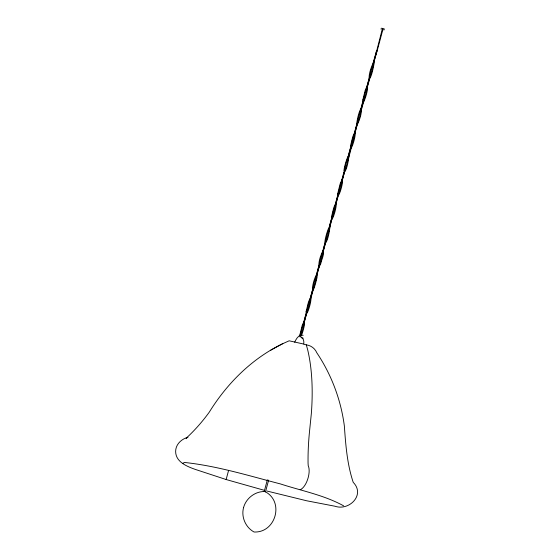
<?xml version="1.0" encoding="UTF-8"?>
<svg xmlns="http://www.w3.org/2000/svg" width="560" height="560" viewBox="0 0 560 560"><rect width="100%" height="100%" fill="white"/><g stroke="black" fill="none" stroke-linecap="round" stroke-linejoin="round"><path stroke-width="0.84" d="M360.976 110.936L360.829 112.203M367.059 88.242L366.912 89.509M322.917 253.372L320.607 262.542M341.929 182.42L339.619 191.59M373.359 65.128L371.049 74.298M366.954 88.172L366.52 88.494L369.901 75.873L370.223 76.083M303.891 324.702L301.693 333.137L300.482 335.566L301.686 329.077L303.863 322.945M310.226 301.049L307.468 311.073M329.147 230.454L326.641 239.792M335.482 206.801L332.717 216.825M348.152 159.502L345.653 168.84M354.494 135.856L351.729 145.88M347.473 159.089C346.934 165.466 353.948 139.216 351.176 145.25M303.408 323.421L303.023 325.269L303.422 325.5L307.72 309.463L307.342 309.358L306.915 310.45M315.987 276.472L315.602 278.32L316.008 278.551L320.299 262.514L319.837 262.535L319.235 264.348M313.691 287.805L314.076 285.936L313.677 285.705L309.379 301.742L309.848 301.721L310.45 299.901L316.288 278.656M322.322 252.819L321.937 254.667L322.343 254.898L326.634 238.868L326.032 239.246M328.657 229.173L328.279 231.021L328.678 231.252L332.976 215.215L332.507 215.236L331.912 217.049M334.999 205.52L334.614 207.368L335.013 207.599L339.311 191.569L338.842 191.583L338.247 193.396M341.334 181.874L340.949 183.722L341.355 183.953L345.646 167.916L345.037 168.294M354.011 134.575L353.626 136.423L354.025 136.647L358.323 120.617L357.854 120.631L357.259 122.444M372.764 64.582L372.379 66.43L372.778 66.654L377.076 50.624L376.698 50.519L376.271 51.611L373.037 63.462M360.64 113.106L358.631 120.645M366.723 90.412L364.707 97.951M310.562 298.487L312.816 290.038M354.823 133.294L355.061 132.377M303.681 322.301L306.656 311.297M316.26 275.352L318.92 265.447M322.602 251.706L325.577 240.695M335.272 204.407L337.925 194.502M341.614 180.754L343.875 172.235M347.949 157.108L350.602 147.203M354.284 133.455L356.937 123.55M304.458 321.223L306.726 312.802M329.287 226.681L331.59 218.148M316.981 274.288L316.624 274.344C310.758 284.872 311.164 302.603 317.03 277.564C317.03 272.748 318.353 268.065 320.719 263.816C321.321 259.931 324.926 253.876 322.959 250.698C320.663 255.388 318.29 261.653 319.025 266.665M323.372 250.628L325.395 243.089M329.658 226.989L329.301 227.045C328.006 227.983 322.511 246.141 326.277 242.081C329.938 234.486 329.28 226.24 331.982 218.554M342.384 179.676C342.216 180.663 345.618 165.655 344.862 170.548M348.67 156.037L348.306 156.1C347.011 157.031 341.523 175.196 345.289 171.136C348.943 163.534 348.292 155.295 350.994 147.602M361.34 108.738L360.983 108.801C358.12 111.391 353.885 135.499 359.667 118.937C361.942 113.344 361.032 107.639 362.992 102.109C363.097 100.52 364.693 96.656 363.664 100.303M367.479 86.037L369.495 78.498M373.758 62.398L373.401 62.454C365.876 78.358 369.761 87.661 374.087 63.651C373.226 60.76 376.936 53.438 376.194 52.633C375.585 56.441 373.107 62.09 373.233 64.841M336.315 202.3L338.065 195.79M355.327 131.348L357.329 123.956M228.571 470.477L226.142 479.542L264.348 490.322M380.947 29.092L381.486 28.133M382.2 29.414L376.39 52.08L376.803 52.178L382.858 29.596L382.179 29.421L382.844 29.589M264.201 491.589L267.365 479.78M265.468 491.925L268.632 480.116M362.257 104.86L360.437 111.188L360.815 111.188M343.245 175.812L341.425 182.133L341.803 182.14M362.383 105L363.111 102.291M343.371 175.952L344.407 172.144M362.887 101.29C362.796 101.332 358.036 118.755 361.046 111.055C361.76 106.855 364.945 100.247 364.196 96.985M363.279 99.904L363.853 97.951M344.267 170.849L344.582 169.743M370.132 74.655L366.429 88.228L366.044 90.076L366.443 90.307L370.37 76.265L370.762 74.396L370.272 74.291M364.406 98.847L363.909 100.023M358.064 122.227L358.33 121.541M294.672 342.23C296.121 339.017 298.942 333.928 303.17 335.279M345.394 169.526C343.259 172.788 346.997 158.564 348.124 157.745M326.144 240.968L326.382 240.478M357.805 122.43C356.65 124.551 354.571 132.335 354.473 134.841M351.463 146.076C350.315 148.197 348.236 155.988 348.138 158.487M338.793 193.375C337.638 195.496 335.566 203.287 335.468 205.786M332.458 217.028C331.303 219.149 329.224 226.94 329.126 229.439M326.116 240.674C324.968 242.795 322.889 250.586 322.791 253.085M319.781 264.327C318.626 266.448 316.554 274.239 316.456 276.738M313.537 287.623C312.389 289.744 310.31 297.535 310.212 300.034M307.202 311.276C306.047 313.397 303.975 321.188 303.877 323.687M303.366 343.98L289.156 340.802L282.415 343.833C251.783 358.68 227.066 383.425 209.272 412.16C202.44 421.603 194.698 430.388 186.116 438.277L187.964 437.304C181.454 438.942 175.567 444.437 175.637 451.521C175.686 461.916 186.949 466.431 195.139 469.357L226.03 479.493M282.793 343.637L270.83 350.126M384.328 28.861L384.076 29.918L383.67 29.883M182.714 463.393L184.499 462.462C217.126 465.892 248.724 475.741 280.399 483.917C301.504 490.805 324.037 495.054 343.595 505.82M300.167 489.671L300.293 489.657A13.664 6.062 -73.2 0 0 307.692 479.262A13.664 6.062 -73.2 0 0 308.224 465.724L308.063 463.246A173.145 76.832 -73.2 0 1 309.645 430.255L311.325 413.742A170.156 75.509 -73.2 0 0 307.594 349.468L306.292 344.834L303.807 344.316C303.905 341.985 304.01 338.401 301.28 337.54L303.198 338.184M373.219 64.106L371.042 70.238L369.838 76.72M366.884 87.752L364.707 93.891L363.503 100.373M360.801 110.446L358.624 116.585L357.42 123.067M354.466 134.099L352.289 140.231L351.085 146.72M341.789 181.398L339.612 187.53L338.492 194.012M335.454 205.044L333.277 211.183L332.073 217.665M329.119 228.697L326.942 234.829L325.738 241.318M322.777 252.35L320.6 258.482L319.396 264.964M316.442 275.996L314.265 282.128L313.061 288.617M310.198 299.292L308.021 305.431L306.817 311.913M266.861 491.008L306.586 500.759L334.908 506.219C349.153 511.196 365.561 494.837 353.22 482.342C347.144 464.184 345.702 444.99 344.358 426.027C340.963 399.966 331.506 374.78 316.904 352.933C314.881 348.306 311.157 345.59 306.292 344.834M299.789 335.118C299.782 343.574 306.565 321.433 304.045 321.293L302.176 325.472L299.789 335.118M306.124 311.465C306.117 319.928 312.9 297.787 310.38 297.647L308.511 301.819L306.124 311.465M331.38 217.217C331.373 225.68 338.156 203.539 335.636 203.399L333.767 207.571L331.38 217.217M337.715 193.571C337.708 202.027 344.491 179.886 341.971 179.746L340.102 183.925L337.715 193.571M350.392 146.272C350.385 154.728 357.168 132.587 354.648 132.447L352.779 136.626L350.392 146.272M362.81 99.925C362.803 108.388 369.586 86.247 367.066 86.107L365.197 90.279L362.81 99.925M243.558 507.57C241.031 516.915 245.532 527.401 254.051 532C275.73 533.092 284.683 501.515 264.901 491.526C255.171 491.218 246.078 498.232 243.558 507.57M382.487 28.336L383.152 28.525L382.487 28.336"/></g></svg>
